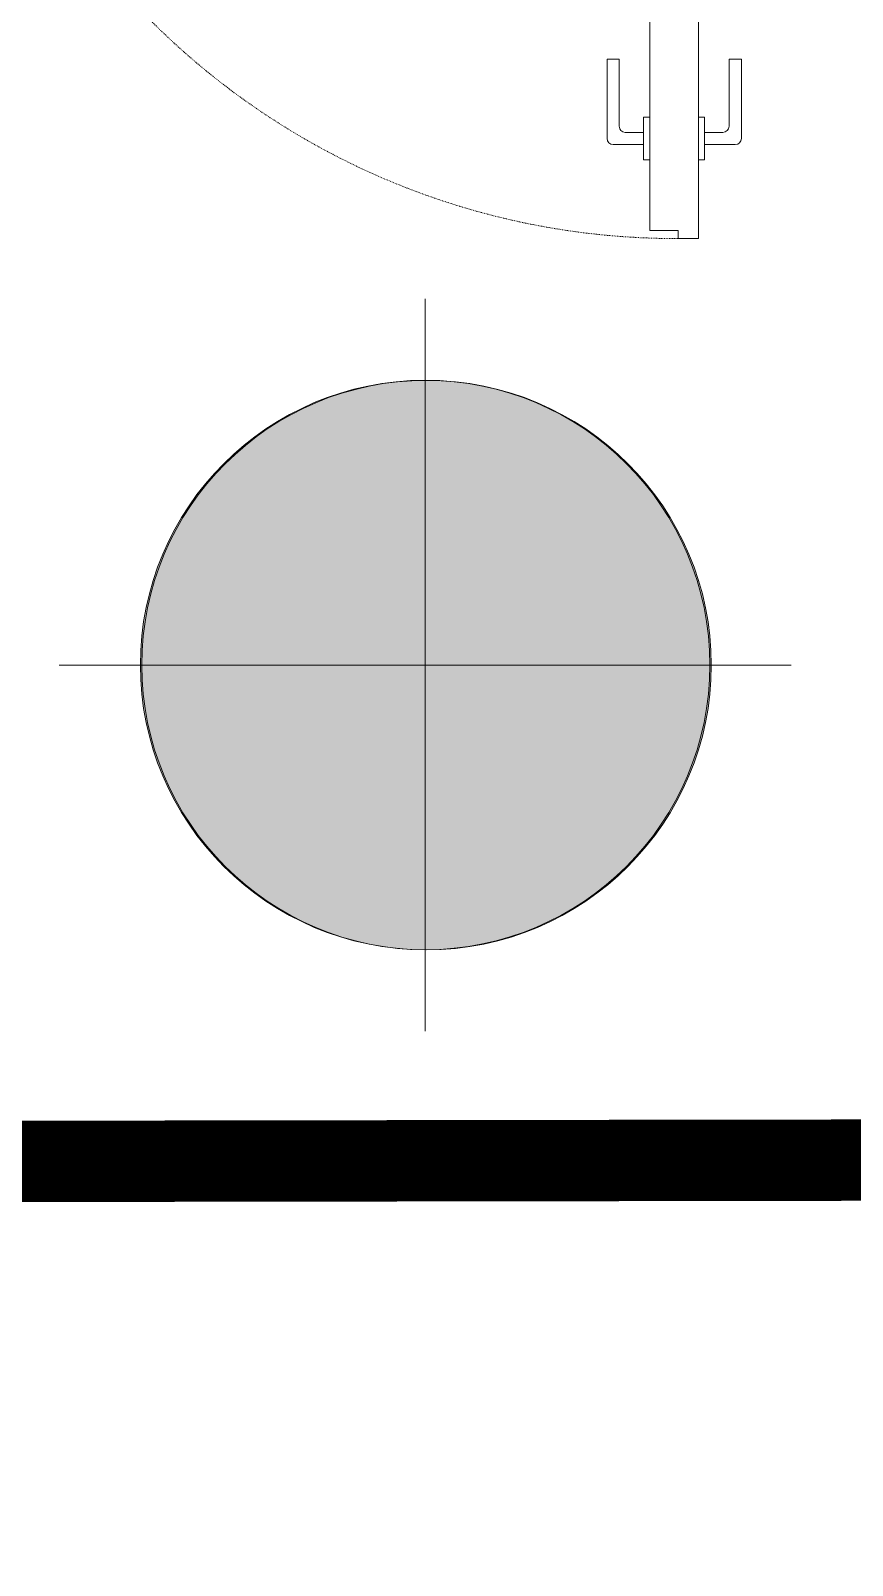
# Model space of a CAD drawing. Header units: millimetres. Extents: x 8265 to 78888, y 1905 to 34251.
# Drawn here: x 35149 to 35250, y 20045.4 to 20234 of the extents above; entities that cross this region are included whole.
import ezdxf

# ---------------------------------------------------------------- set-up
doc = ezdxf.new("R2010")
doc.units = ezdxf.units.MM
doc.linetypes.add('HIDDEN', pattern=[9.525, 6.35, -3.175])
doc.linetypes.add('HIDDEN4', pattern=[0.125, 0.025, -0.1])
for name, color, linetype, lineweight in [('410_STRUTTURE_001-AM_0', 7, 'Continuous', 0), ('441_SERRAMENTI_001-AM_0', 1, 'Continuous', 0), ('costruzioni', 10, 'Continuous', 0)]:
    doc.layers.add(name, color=color, linetype=linetype, lineweight=lineweight)

msp = doc.modelspace()

# ---------------------------------------------------------------- hatches: boundary and pattern name
at = {"layer": '410_STRUTTURE_001-AM_0'}
h = msp.add_hatch(color=256, dxfattribs=at)
edge = h.paths.add_edge_path()
edge.add_arc((35197.49, 20156.04), 35, 0, 360)
h = msp.add_hatch(color=256, dxfattribs=at)
h.paths.add_polyline_path([(35162.66, 20156.03, 1), (35232.66, 20156.03, 1)])
h.paths.add_polyline_path([(36071.16, 20156.03, 1), (36131.16, 20156.03, 1)])

# ---------------------------------------------------------------- linework, layer by layer
for p, q in [((35197.49, 20201.04), (35197.49, 20111.04)), ((35152.49, 20156.04), (35242.49, 20156.04))]:
    msp.add_line(p, q, dxfattribs=at)
for centre in [(35197.49, 20156.04, 3.13), (35197.66, 20156.03, 3.13)]:
    msp.add_circle(centre, 35, dxfattribs=at)
at = {"layer": '441_SERRAMENTI_001-AM_0'}
for p, q in [((35221.34, 20230.51), (35219.84, 20230.51)), ((35219.84, 20230.51), (35219.84, 20220.76)), ((35221.34, 20222.26), (35221.34, 20230.51)), ((35234.86, 20230.51), (35236.36, 20230.51)), ((35234.86, 20222.26), (35234.86, 20230.51)), ((35236.36, 20230.51), (35236.36, 20220.76)), ((35224.34, 20223.39), (35224.34, 20218.14)), ((35224.34, 20223.39), (35225.09, 20223.39)), ((35231.84, 20223.39), (35231.09, 20223.39)), ((35231.84, 20223.39), (35231.84, 20218.14)), ((35224.34, 20221.51), (35222.09, 20221.51)), ((35231.84, 20221.51), (35234.09, 20221.51)), ((35224.34, 20220.01), (35220.59, 20220.01)), ((35231.84, 20220.01), (35235.59, 20220.01)), ((35224.34, 20218.14), (35225.09, 20218.14)), ((35231.84, 20218.14), (35231.09, 20218.14))]:
    msp.add_line(p, q, dxfattribs=at)
msp.add_lwpolyline([(35225.1, 20300.46), (35225.1, 20209.45), (35228.6, 20209.45), (35228.6, 20208.45), (35231.1, 20208.45), (35231.1, 20301.46), (35228.6, 20301.46), (35228.6, 20300.46)], close=True, dxfattribs=at)
at = {"layer": '441_SERRAMENTI_001-AM_0', "linetype": 'HIDDEN4'}
msp.add_arc((35228.35, 20299.72, -26.46), 91.26, 178.9069, 270.1601, dxfattribs=at)
at = {"layer": '441_SERRAMENTI_001-AM_0'}
for centre, start, end in [((35222.09, 20222.26, -4.35), 180, 270), ((35234.09, 20222.26, -4.35), 270, 0), ((35220.59, 20220.76, -4.35), 180, 270), ((35235.61, 20220.76, -4.35), 270, 0)]:
    msp.add_arc(centre, 0.75, start, end, dxfattribs=at)
at = {"layer": 'costruzioni', "linetype": 'HIDDEN', "const_width": 10}
msp.add_lwpolyline([(36675.16, 20076.04), (38832.97, 20076.04), (38832.97, 19702.44), (35314.34, 19700.21), (35005.08, 20062), (34753.93, 20062), (34753.93, 20094.43), (35766.91, 20095.95, 0.3243), (36101.07, 19842.3, 0.451169), (36435.7, 20228.56), (36435.5, 20297.95), (36675.19, 20300.21)], format="xyb", close=True, dxfattribs=at)

doc.saveas('drawing.dxf')
